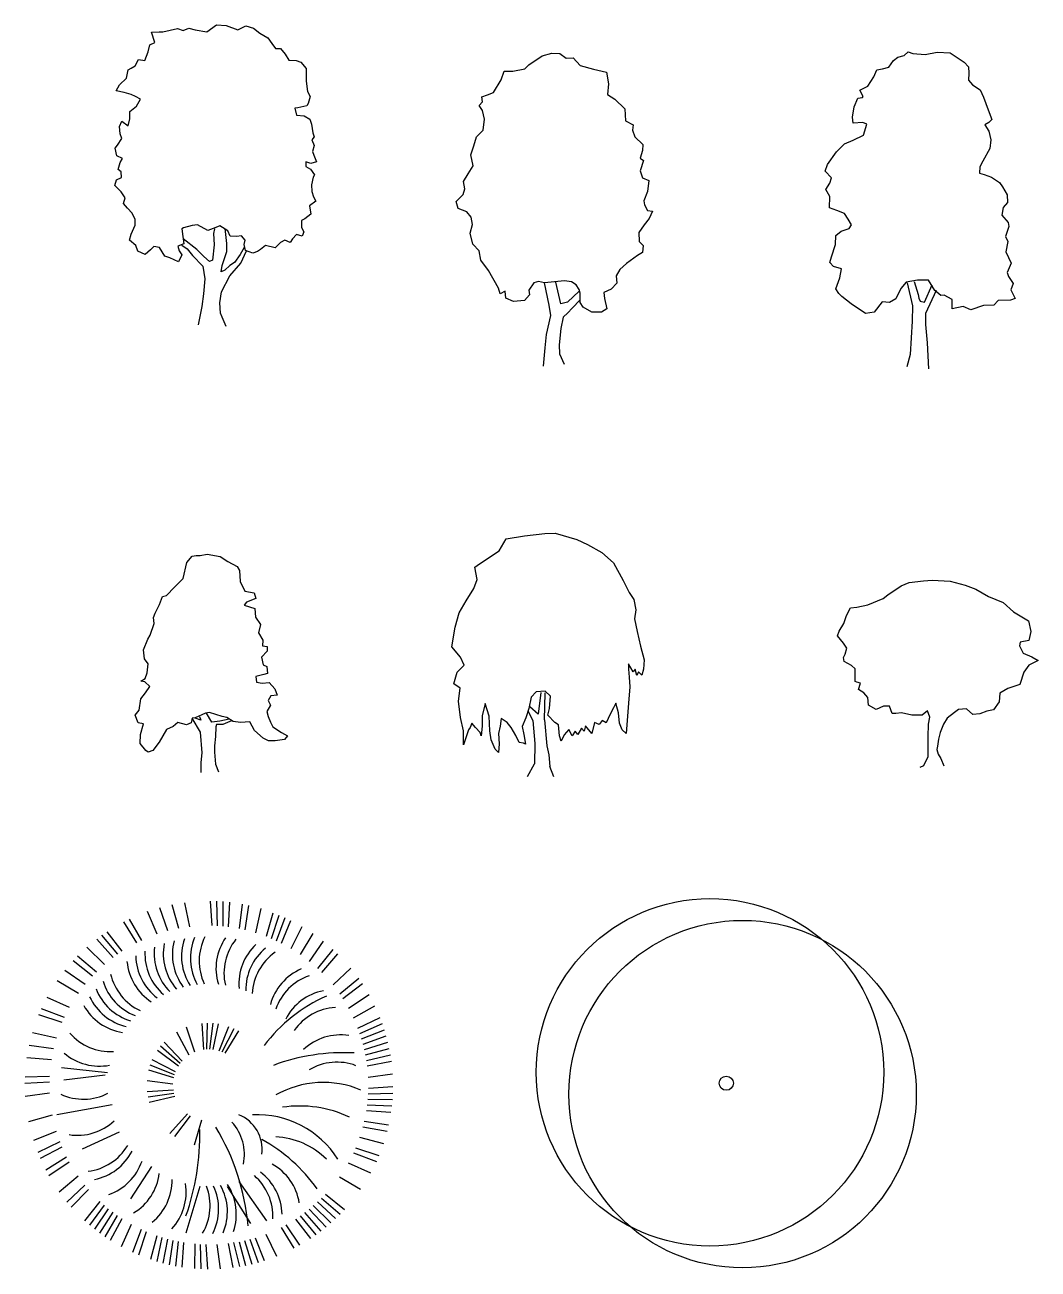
# Model space of a CAD drawing. Header units: metres. Extents: x -282 to 3977, y 160 to 949.
# Drawn here: x 1495.9 to 1529.97, y 249.72 to 291.56 of the extents above; entities that cross this region are included whole.
import ezdxf

# ---------------------------------------------------------------- set-up
doc = ezdxf.new("R2010")
doc.units = ezdxf.units.M
doc.layers.get('0').update_dxf_attribs({"color": 6})
doc.layers.add('Cadastre Land Parcels_SP_EXT', color=7, linetype='Continuous')
doc.styles.get("Standard").update_dxf_attribs({"font": 'ARIAL.TTF'})

# ---------------------------------------------------------------- blocks, each defined once
blk = doc.blocks.new('TREE12E')
for p, q in [((-0.161, 9.808), (0.169, 10.043)), ((0.169, 10.043), (0.495, 10.023)), ((-2.018, 9.793), (-1.764, 9.812)), ((-1.899, 9.446), (-2.018, 9.793)), ((-1.764, 9.812), (-1.631, 9.813)), ((-1.631, 9.813), (-1.145, 9.916)), ((-1.145, 9.916), (-0.951, 9.857)), ((-0.951, 9.857), (-0.759, 9.936)), ((-0.759, 9.936), (-0.548, 9.882)), ((-0.548, 9.882), (-0.161, 9.808)), ((0.495, 10.023), (0.884, 9.871)), ((0.884, 9.871), (1.159, 10.012)), ((1.159, 10.012), (1.408, 9.936)), ((1.408, 9.936), (1.625, 9.761)), ((1.625, 9.761), (1.897, 9.608)), ((-2.129, 9.135), (-2.07, 9.367)), ((-2.07, 9.367), (-1.899, 9.446)), ((1.897, 9.608), (2.031, 9.416)), ((2.031, 9.416), (2.149, 9.246)), ((2.149, 9.246), (2.326, 9.247)), ((2.326, 9.247), (2.482, 9.055)), ((-2.567, 8.667), (-2.453, 8.878)), ((-2.453, 8.878), (-2.242, 8.841)), ((-2.242, 8.841), (-2.129, 9.135)), ((2.482, 9.055), (2.599, 8.862)), ((2.599, 8.862), (2.848, 8.842)), ((2.848, 8.842), (3.004, 8.788)), ((3.004, 8.788), (3.182, 8.574)), ((-2.857, 8.256), (-2.798, 8.527)), ((-2.798, 8.527), (-2.705, 8.589)), ((-2.705, 8.589), (-2.567, 8.667)), ((3.182, 8.574), (3.183, 8.496)), ((3.183, 8.496), (3.185, 8.148)), ((-3.202, 7.827), (-3.087, 8.022)), ((-3.087, 8.022), (-2.857, 8.256)), ((3.185, 8.148), (3.227, 7.8)), ((-2.93, 7.774), (-3.202, 7.827)), ((-2.698, 7.699), (-2.93, 7.774)), ((-2.559, 7.639), (-2.698, 7.699)), ((-2.387, 7.546), (-2.559, 7.639)), ((-2.518, 7.313), (-2.387, 7.546)), ((3.227, 7.8), (3.322, 7.63)), ((3.322, 7.63), (3.247, 7.397)), ((-2.749, 7.134), (-2.518, 7.313)), ((-2.747, 6.886), (-2.749, 7.134)), ((2.899, 7.256), (2.806, 7.239)), ((2.806, 7.239), (2.863, 7.007)), ((3.208, 7.319), (2.899, 7.256)), ((3.247, 7.397), (3.208, 7.319)), ((-3.093, 6.629), (-3.017, 6.806)), ((-3.017, 6.806), (-2.806, 6.653)), ((-2.806, 6.653), (-2.747, 6.886)), ((2.863, 7.007), (3.117, 6.987)), ((3.117, 6.987), (3.311, 6.872)), ((3.311, 6.872), (3.368, 6.701)), ((3.368, 6.701), (3.409, 6.409)), ((-3.074, 6.38), (-3.093, 6.629)), ((-3.012, 6.226), (-3.074, 6.38)), ((3.449, 6.277), (3.372, 6.176)), ((3.409, 6.409), (3.449, 6.277)), ((-3.242, 5.892), (-3.165, 5.993)), ((-3.185, 5.644), (-3.242, 5.892)), ((-3.165, 5.993), (-3.012, 6.226)), ((3.372, 6.176), (3.451, 5.984)), ((3.451, 5.984), (3.397, 5.79)), ((-2.99, 5.546), (-3.185, 5.644)), ((-3.067, 5.413), (-2.99, 5.546)), ((3.168, 5.44), (3.169, 5.285)), ((3.34, 5.386), (3.168, 5.44)), ((3.533, 5.443), (3.34, 5.386)), ((3.397, 5.79), (3.437, 5.657)), ((3.437, 5.657), (3.533, 5.443)), ((-3.142, 5.18), (-3.067, 5.413)), ((-3.042, 5.104), (-3.142, 5.18)), ((-3.024, 4.91), (-3.042, 5.104)), ((3.169, 5.285), (3.325, 5.192)), ((3.325, 5.192), (3.459, 5)), ((-3.254, 4.638), (-3.195, 4.832)), ((-3.037, 4.424), (-3.254, 4.638)), ((-3.195, 4.832), (-3.024, 4.91)), ((3.421, 4.922), (3.367, 4.667)), ((3.367, 4.667), (3.369, 4.435)), ((3.459, 5), (3.421, 4.922)), ((-2.903, 4.231), (-3.037, 4.424)), ((-2.957, 4.038), (-2.903, 4.231)), ((3.369, 4.435), (3.426, 4.264)), ((3.426, 4.264), (3.504, 4.11)), ((-2.823, 3.884), (-2.957, 4.038)), ((-2.667, 3.714), (-2.823, 3.884)), ((3.504, 4.11), (3.296, 3.954)), ((3.296, 3.954), (3.336, 3.683)), ((-2.565, 3.499), (-2.667, 3.714)), ((-2.564, 3.305), (-2.565, 3.499)), ((3.144, 3.521), (3.029, 3.465)), ((3.029, 3.465), (3.03, 3.233)), ((3.336, 3.683), (3.144, 3.521)), ((-2.753, 2.801), (-2.7, 3.011)), ((-2.7, 3.011), (-2.564, 3.305)), ((-0.938, 3.219), (-0.999, 3.18)), ((-0.999, 3.18), (-0.958, 2.931)), ((-0.958, 2.931), (-0.934, 2.677)), ((-0.651, 3.298), (-0.938, 3.219)), ((-0.475, 3.322), (-0.651, 3.298)), ((-0.125, 3.131), (-0.475, 3.322)), ((0.145, 3.227), (-0.125, 3.131)), ((0.107, 3.188), (0.069, 3.033)), ((0.069, 3.033), (0.089, 2.646)), ((0.277, 3.289), (0.145, 3.227)), ((0.55, 3.114), (0.277, 3.289)), ((0.514, 2.688), (0.455, 3.191)), ((0.628, 2.944), (0.55, 3.114)), ((0.844, 2.923), (0.628, 2.944)), ((1.015, 2.947), (0.844, 2.923)), ((1.138, 2.809), (1.015, 2.947)), ((2.855, 3), (2.724, 2.844)), ((3.049, 2.94), (2.855, 3)), ((3.03, 3.233), (3.109, 3.079)), ((3.109, 3.079), (3.049, 2.94)), ((-2.542, 2.626), (-2.753, 2.801)), ((-2.48, 2.433), (-2.542, 2.626)), ((-1.939, 2.592), (-2.054, 2.475)), ((-1.745, 2.555), (-1.939, 2.592)), ((-1.572, 2.269), (-1.745, 2.555)), ((-0.934, 2.677), (-1.127, 2.598)), ((-1.127, 2.598), (-1.087, 2.444)), ((-0.994, 2.638), (-0.816, 2.507)), ((-0.49, 2.487), (-0.957, 2.854)), ((0.089, 2.646), (0.038, 2.126)), ((0.516, 2.418), (0.514, 2.688)), ((1.096, 2.56), (0.965, 2.327)), ((1.095, 2.654), (1.138, 2.809)), ((1.141, 2.461), (1.095, 2.654)), ((1.814, 2.621), (1.643, 2.487)), ((2.146, 2.546), (1.814, 2.621)), ((2.316, 2.725), (2.146, 2.546)), ((2.47, 2.803), (2.316, 2.725)), ((2.647, 2.727), (2.47, 2.803)), ((2.724, 2.844), (2.647, 2.727)), ((-2.23, 2.319), (-2.48, 2.433)), ((-2.054, 2.475), (-2.23, 2.319)), ((-1.395, 2.209), (-1.572, 2.269)), ((-1.106, 2.079), (-1.395, 2.209)), ((-0.992, 2.312), (-1.106, 2.079)), ((-1.087, 2.444), (-0.992, 2.312)), ((-0.816, 2.507), (-0.643, 2.292)), ((-0.643, 2.292), (-0.292, 1.93)), ((-0.256, 2.257), (-0.49, 2.487)), ((-0.061, 2.087), (-0.256, 2.257)), ((0.038, 2.126), (-0.061, 2.087)), ((0.365, 1.952), (0.516, 2.418)), ((0.965, 2.327), (0.773, 2.055)), ((0.984, 2.034), (1.179, 2.445)), ((1.39, 2.369), (1.141, 2.461)), ((1.544, 2.426), (1.39, 2.369)), ((1.643, 2.487), (1.544, 2.426)), ((-0.292, 1.93), (-0.228, 1.505)), ((0.328, 1.742), (0.365, 1.952)), ((0.444, 1.798), (0.328, 1.742)), ((0.619, 1.954), (0.444, 1.798)), ((0.773, 2.055), (0.619, 1.954)), ((0.622, 1.606), (0.984, 2.034)), ((-0.228, 1.505), (-0.263, 1.002)), ((0.333, 1.062), (0.622, 1.606)), ((-0.263, 1.002), (-0.32, 0.576)), ((0.281, 0.697), (0.333, 1.062)), ((-0.32, 0.576), (-0.448, -0.044)), ((0.3, 0.349), (0.281, 0.697)), ((0.362, 0.211), (0.3, 0.349)), ((0.497, -0.098), (0.362, 0.211))]:
    blk.add_line(p, q)
at = {"flags": 1}
blk.add_attdef('Z', (0, 0), '', height=0.2, dxfattribs=at)
blk = doc.blocks.new('TREE13E')
for p, q in [((-0.87, 9.939), (-0.424, 10.235)), ((-0.424, 10.235), (-0.093, 10.332)), ((-0.093, 10.332), (0.178, 10.317)), ((0.178, 10.317), (0.389, 10.164)), ((0.389, 10.164), (0.621, 10.166)), ((0.621, 10.166), (0.855, 9.914)), ((-1.794, 9.429), (-1.697, 9.722)), ((-1.697, 9.722), (-1.41, 9.725)), ((-1.41, 9.725), (-1.001, 9.805)), ((-1.001, 9.805), (-0.87, 9.939)), ((0.855, 9.914), (1.304, 9.785)), ((1.304, 9.785), (1.747, 9.689)), ((1.747, 9.689), (1.811, 9.302)), ((-2.062, 9.001), (-1.794, 9.429)), ((1.811, 9.302), (1.775, 8.937)), ((-2.448, 8.865), (-2.255, 8.922)), ((-2.424, 8.689), (-2.448, 8.865)), ((-2.255, 8.922), (-2.062, 9.001)), ((1.775, 8.937), (2.025, 8.784)), ((-2.539, 8.572), (-2.424, 8.689)), ((-2.422, 8.401), (-2.539, 8.572)), ((-2.364, 8.109), (-2.422, 8.401)), ((2.025, 8.784), (2.359, 8.455)), ((2.359, 8.455), (2.379, 8.052)), ((-2.4, 7.744), (-2.364, 8.109)), ((2.379, 8.052), (2.634, 7.916)), ((-2.631, 7.51), (-2.4, 7.744)), ((2.634, 7.916), (2.613, 7.744)), ((2.613, 7.744), (2.692, 7.513)), ((-2.819, 6.906), (-2.722, 7.216)), ((-2.722, 7.216), (-2.631, 7.51)), ((2.692, 7.513), (2.965, 7.26)), ((2.965, 7.26), (2.95, 7.05)), ((-2.739, 6.541), (-2.819, 6.906)), ((2.95, 7.05), (2.875, 6.795)), ((2.875, 6.795), (2.991, 6.719)), ((2.991, 6.719), (2.878, 6.37)), ((-2.908, 6.269), (-2.739, 6.541)), ((2.878, 6.37), (2.957, 6.138)), ((-3.061, 6.014), (-2.908, 6.269)), ((-3.02, 5.765), (-3.061, 6.014)), ((2.957, 6.138), (3.168, 6.046)), ((3.168, 6.046), (3.116, 5.675)), ((-3.31, 5.338), (-3.08, 5.571)), ((-3.08, 5.571), (-3.02, 5.765)), ((3.116, 5.675), (3.002, 5.365)), ((-3.247, 5.106), (-3.31, 5.338)), ((-2.959, 4.992), (-3.247, 5.106)), ((3.002, 5.365), (3.02, 5.232)), ((3.02, 5.232), (3.121, 5.04)), ((3.121, 5.04), (3.292, 5.019)), ((-2.803, 4.816), (-2.959, 4.992)), ((-2.762, 4.568), (-2.803, 4.816)), ((3.178, 4.769), (3.008, 4.552)), ((3.292, 5.019), (3.178, 4.769)), ((-2.837, 4.274), (-2.762, 4.568)), ((-2.757, 3.91), (-2.837, 4.274)), ((3.008, 4.552), (2.834, 4.302)), ((2.834, 4.302), (2.836, 3.993)), ((-2.54, 3.68), (-2.757, 3.91)), ((2.836, 3.993), (2.975, 3.856)), ((2.975, 3.856), (2.955, 3.623)), ((-2.482, 3.371), (-2.54, 3.68)), ((-2.225, 3.025), (-2.482, 3.371)), ((2.784, 3.528), (2.416, 3.254)), ((2.955, 3.623), (2.784, 3.528)), ((-1.894, 2.425), (-2.225, 3.025)), ((2.186, 3.059), (2.071, 2.843)), ((2.416, 3.254), (2.186, 3.059)), ((-0.696, 2.605), (-0.866, 2.355)), ((-0.542, 2.651), (-0.696, 2.605)), ((-0.343, 2.608), (-0.542, 2.651)), ((0.331, 2.674), (-0.343, 2.608)), ((-0.182, 1.858), (-0.343, 2.608)), ((0.205, 1.899), (0.044, 2.633)), ((0.564, 2.637), (0.331, 2.674)), ((0.719, 2.539), (0.564, 2.637)), ((0.82, 2.385), (0.719, 2.539)), ((2.095, 2.589), (1.903, 2.394)), ((2.071, 2.843), (2.095, 2.589)), ((-1.832, 2.232), (-1.894, 2.425)), ((-1.661, 2.327), (-1.832, 2.232)), ((-1.637, 2.095), (-1.661, 2.327)), ((-1.388, 1.981), (-1.637, 2.095)), ((-0.848, 2.201), (-1.018, 2.006)), ((-0.866, 2.355), (-0.848, 2.201)), ((0.82, 2.33), (0.436, 1.956)), ((0.86, 2.253), (0.82, 2.385)), ((0.862, 1.943), (0.86, 2.253)), ((1.903, 2.394), (1.65, 2.276)), ((1.65, 2.276), (1.674, 2.082)), ((-1.018, 2.006), (-1.388, 1.981)), ((-0.124, 1.51), (-0.182, 1.858)), ((0.436, 1.956), (0.205, 1.899)), ((0.593, 1.748), (0.439, 1.592)), ((0.861, 2.037), (0.593, 1.748)), ((0.957, 1.789), (0.862, 1.943)), ((1.252, 1.615), (0.957, 1.789)), ((1.754, 1.735), (1.578, 1.617)), ((1.674, 2.082), (1.754, 1.735)), ((-0.274, 0.868), (-0.124, 1.51)), ((0.286, 1.452), (0.211, 1.065)), ((0.439, 1.592), (0.286, 1.452)), ((1.578, 1.617), (1.252, 1.615)), ((-0.325, 0.425), (-0.274, 0.868)), ((0.211, 1.065), (0.155, 0.523)), ((-0.381, -0.195), (-0.325, 0.425)), ((0.155, 0.523), (0.157, 0.213)), ((0.157, 0.213), (0.315, -0.134))]:
    blk.add_line(p, q)
at = {"flags": 1}
blk.add_attdef('Z', (0, 0), '', height=0.2, dxfattribs=at)
blk = doc.blocks.new('TREE14E')
for p, q in [((-1.132, 10.274), (-0.978, 10.491)), ((-0.978, 10.491), (-0.825, 10.609)), ((-0.825, 10.609), (-0.609, 10.665)), ((-0.609, 10.665), (-0.478, 10.783)), ((-0.478, 10.783), (-0.323, 10.729)), ((-0.323, 10.729), (0.087, 10.693)), ((0.087, 10.693), (0.495, 10.774)), ((0.495, 10.774), (0.938, 10.755)), ((0.938, 10.755), (1.404, 10.432)), ((-1.632, 9.944), (-1.534, 10.177)), ((-1.534, 10.177), (-1.341, 10.218)), ((-1.341, 10.218), (-1.132, 10.274)), ((1.404, 10.432), (1.544, 10.279)), ((1.544, 10.279), (1.562, 10.063)), ((1.562, 10.063), (1.547, 9.831)), ((-2.109, 9.493), (-1.84, 9.633)), ((-1.84, 9.633), (-1.632, 9.944)), ((1.547, 9.831), (1.681, 9.677)), ((1.681, 9.677), (1.937, 9.508)), ((-2.298, 8.933), (-2.168, 9.222)), ((-2.168, 9.222), (-2.013, 9.245)), ((-1.992, 9.284), (-2.109, 9.493)), ((-2.013, 9.245), (-1.992, 9.284)), ((1.937, 9.508), (2.055, 9.255)), ((2.055, 9.255), (2.213, 8.83)), ((-2.356, 8.585), (-2.298, 8.933)), ((2.213, 8.83), (2.331, 8.505)), ((-2.333, 8.391), (-2.356, 8.585)), ((-2.007, 8.41), (-2.333, 8.391)), ((-1.868, 8.356), (-2.007, 8.41)), ((2.233, 8.405), (2.101, 8.326)), ((2.331, 8.505), (2.233, 8.405)), ((-2.328, 7.811), (-1.981, 7.985)), ((-1.981, 7.985), (-1.868, 8.356)), ((2.101, 8.326), (2.235, 8.117)), ((2.235, 8.117), (2.298, 7.825)), ((-2.889, 7.42), (-2.62, 7.693)), ((-2.62, 7.693), (-2.328, 7.811)), ((2.262, 7.537), (2.033, 7.11)), ((2.298, 7.825), (2.262, 7.537)), ((-3.195, 6.992), (-2.889, 7.42)), ((-3.271, 6.775), (-3.195, 6.992)), ((-3.053, 6.545), (-3.271, 6.775)), ((1.935, 6.916), (1.92, 6.7)), ((1.92, 6.7), (2.075, 6.663)), ((2.033, 7.11), (1.935, 6.916)), ((-3.244, 6.157), (-3.113, 6.373)), ((-3.113, 6.373), (-3.053, 6.545)), ((2.075, 6.663), (2.324, 6.571)), ((2.324, 6.571), (2.597, 6.396)), ((2.597, 6.396), (2.697, 6.242)), ((-3.109, 5.925), (-3.244, 6.157)), ((-3.123, 5.538), (-3.109, 5.925)), ((2.697, 6.242), (2.854, 5.972)), ((2.854, 5.972), (2.856, 5.723)), ((-2.874, 5.446), (-3.123, 5.538)), ((-2.619, 5.349), (-2.874, 5.446)), ((2.719, 5.546), (2.666, 5.296)), ((2.856, 5.723), (2.719, 5.546)), ((-2.501, 5.156), (-2.619, 5.349)), ((-2.383, 4.964), (-2.501, 5.156)), ((2.666, 5.296), (2.878, 5.044)), ((2.878, 5.044), (2.901, 4.911)), ((-2.92, 4.302), (-2.906, 4.612)), ((-2.906, 4.612), (-2.73, 4.751)), ((-2.73, 4.751), (-2.46, 4.847)), ((-2.46, 4.847), (-2.383, 4.964)), ((2.901, 4.911), (2.788, 4.579)), ((-3.055, 3.897), (-2.92, 4.302)), ((2.788, 4.579), (2.867, 4.408)), ((2.867, 4.408), (2.808, 4.059)), ((-3.109, 3.703), (-3.055, 3.897)), ((2.808, 4.059), (2.988, 3.674)), ((-2.991, 3.566), (-3.109, 3.703)), ((-2.72, 3.491), (-2.991, 3.566)), ((-2.778, 3.181), (-2.72, 3.491)), ((2.988, 3.674), (2.853, 3.363)), ((2.853, 3.363), (2.892, 3.225)), ((-2.908, 2.81), (-2.778, 3.181)), ((-0.55, 3.044), (-0.725, 2.827)), ((-0.163, 3.102), (-0.55, 3.044)), ((-0.511, 3.022), (-0.334, 2.249)), ((-0.279, 3.062), (-0.143, 2.621)), ((0.207, 3.105), (-0.163, 3.102)), ((0.075, 2.369), (0.324, 2.951)), ((0.42, 2.758), (0.207, 3.105)), ((2.892, 3.225), (3.049, 2.994)), ((3.049, 2.994), (2.973, 2.778)), ((-2.813, 2.656), (-2.908, 2.81)), ((-2.713, 2.562), (-2.813, 2.656)), ((-2.401, 2.311), (-2.713, 2.562)), ((-0.725, 2.827), (-0.894, 2.477)), ((-0.143, 2.621), (-0.12, 2.505)), ((0.458, 2.759), (0.1, 1.982)), ((0.615, 2.588), (0.42, 2.758)), ((0.73, 2.606), (0.615, 2.588)), ((1.003, 2.453), (0.73, 2.606)), ((2.973, 2.778), (3.114, 2.492)), ((-1.918, 1.988), (-2.401, 2.311)), ((-1.357, 2.38), (-1.625, 2.029)), ((-1.108, 2.359), (-1.357, 2.38)), ((-0.894, 2.477), (-1.108, 2.359)), ((-0.334, 2.249), (-0.346, 1.73)), ((-0.12, 2.505), (-0.08, 2.406)), ((-0.08, 2.406), (0.075, 2.369)), ((1.005, 2.144), (1.003, 2.453)), ((1.375, 2.224), (1.005, 2.144)), ((1.624, 2.11), (1.375, 2.224)), ((2.049, 2.251), (1.624, 2.11)), ((2.397, 2.271), (2.049, 2.251)), ((2.55, 2.427), (2.397, 2.271)), ((2.959, 2.43), (2.55, 2.427)), ((3.114, 2.492), (2.959, 2.43)), ((-1.625, 2.029), (-1.918, 1.988)), ((-0.346, 1.73), (-0.415, 0.607)), ((0.1, 1.982), (0.103, 1.617)), ((0.103, 1.617), (0.163, 0.999)), ((0.163, 0.999), (0.208, 0.126)), ((-0.415, 0.607), (-0.527, 0.197))]:
    blk.add_line(p, q)
at = {"flags": 1}
blk.add_attdef('Z', (0, 0), '', height=0.2, dxfattribs=at)
blk = doc.blocks.new('TREE17E')
for p, q in [((-0.953, 6.671), (-0.825, 7.214)), ((-0.825, 7.214), (-0.65, 7.425)), ((-0.65, 7.425), (-0.517, 7.448)), ((-0.517, 7.448), (-0.379, 7.449)), ((-0.379, 7.449), (-0.147, 7.49)), ((-0.147, 7.49), (0.295, 7.416)), ((0.295, 7.416), (0.551, 7.241)), ((0.551, 7.241), (0.862, 7.072)), ((0.862, 7.072), (0.94, 6.935)), ((0.94, 6.935), (0.965, 6.57)), ((-1.513, 6.103), (-1.244, 6.376)), ((-1.244, 6.376), (-0.953, 6.671)), ((0.965, 6.57), (1.123, 6.24)), ((-1.743, 5.792), (-1.645, 6.063)), ((-1.645, 6.063), (-1.513, 6.103)), ((1.181, 5.875), (1.104, 5.775)), ((1.123, 6.24), (1.433, 6.187)), ((1.489, 5.994), (1.181, 5.875)), ((1.433, 6.187), (1.489, 5.994)), ((-1.949, 5.364), (-1.895, 5.503)), ((-1.895, 5.503), (-1.743, 5.792)), ((1.104, 5.775), (1.453, 5.662)), ((1.453, 5.662), (1.478, 5.375)), ((-2.061, 4.766), (-1.931, 5.154)), ((-1.931, 5.154), (-1.949, 5.364)), ((1.478, 5.375), (1.651, 5.122)), ((1.651, 5.122), (1.576, 4.85)), ((-2.289, 4.278), (-2.137, 4.628)), ((-2.137, 4.628), (-2.061, 4.766)), ((1.576, 4.85), (1.732, 4.603)), ((1.732, 4.603), (1.717, 4.409)), ((-2.248, 3.969), (-2.289, 4.278)), ((1.874, 4.233), (1.682, 4.022)), ((1.717, 4.409), (1.872, 4.388)), ((1.872, 4.388), (1.874, 4.233)), ((-2.13, 3.799), (-2.248, 3.969)), ((-2.167, 3.505), (-2.13, 3.799)), ((1.682, 4.022), (1.739, 3.768)), ((1.739, 3.768), (1.856, 3.714)), ((-2.226, 3.311), (-2.167, 3.505)), ((1.764, 3.442), (1.493, 3.379)), ((1.493, 3.379), (1.511, 3.186)), ((1.879, 3.482), (1.764, 3.442)), ((1.856, 3.714), (1.879, 3.482)), ((-2.38, 3.216), (-2.226, 3.311)), ((-2.242, 3.195), (-2.38, 3.216)), ((-2.069, 3.042), (-2.242, 3.195)), ((-2.222, 2.825), (-2.069, 3.042)), ((1.511, 3.186), (1.705, 3.149)), ((1.705, 3.149), (1.937, 3.173)), ((1.937, 3.173), (2.132, 2.959)), ((2.132, 2.959), (2.211, 2.744)), ((-2.428, 2.243), (-2.376, 2.63)), ((-2.376, 2.63), (-2.222, 2.825)), ((2.001, 2.725), (1.903, 2.57)), ((1.903, 2.57), (1.982, 2.416)), ((2.211, 2.744), (2.001, 2.725)), ((-2.565, 2.071), (-2.428, 2.243)), ((-0.205, 2.144), (-0.552, 1.987)), ((-0.067, 2.168), (-0.205, 2.144)), ((0.013, 1.837), (-0.166, 2.145)), ((0.36, 2.033), (-0.067, 2.168)), ((1.982, 2.416), (1.867, 2.199)), ((1.867, 2.199), (1.907, 2.028)), ((-2.463, 1.817), (-2.565, 2.071)), ((-2.291, 1.78), (-2.463, 1.817)), ((-2.383, 1.431), (-2.291, 1.78)), ((-1.285, 1.694), (-1.516, 1.592)), ((-1.131, 1.828), (-1.285, 1.694)), ((-0.838, 1.753), (-1.131, 1.828)), ((-0.683, 1.815), (-0.838, 1.753)), ((-0.646, 1.97), (-0.683, 1.815)), ((-0.552, 1.987), (-0.646, 1.97)), ((-0.371, 1.507), (-0.646, 1.97)), ((-0.358, 1.911), (-0.552, 1.97)), ((-0.398, 2.027), (-0.358, 1.911)), ((0.284, 1.877), (0.013, 1.837)), ((0.147, 1.683), (0.133, 1.357)), ((0.168, 1.76), (0.147, 1.683)), ((0.378, 1.762), (0.168, 1.76)), ((0.593, 1.941), (0.284, 1.877)), ((0.515, 1.995), (0.36, 2.033)), ((0.615, 1.863), (0.378, 1.762)), ((0.731, 1.864), (0.515, 1.995)), ((0.693, 1.881), (0.615, 1.863)), ((0.98, 1.828), (0.731, 1.864)), ((1.29, 1.847), (0.98, 1.828)), ((1.447, 1.56), (1.29, 1.847)), ((1.907, 2.028), (1.986, 1.835)), ((1.986, 1.835), (2.065, 1.681)), ((2.065, 1.681), (2.359, 1.49)), ((-2.402, 1.121), (-2.383, 1.431)), ((-1.516, 1.592), (-1.762, 1.165)), ((-0.311, 0.811), (-0.371, 1.507)), ((0.133, 1.357), (0.097, 1.047)), ((1.742, 1.308), (1.447, 1.56)), ((1.914, 1.216), (1.742, 1.308)), ((2.455, 1.259), (2.146, 1.218)), ((2.359, 1.49), (2.554, 1.376)), ((2.554, 1.376), (2.455, 1.259)), ((-2.207, 0.891), (-2.402, 1.121)), ((-2.129, 0.836), (-2.207, 0.891)), ((-1.975, 0.892), (-2.129, 0.836)), ((-1.762, 1.165), (-1.975, 0.892)), ((0.097, 1.047), (0.098, 0.831)), ((2.146, 1.218), (1.914, 1.216)), ((-0.347, 0.48), (-0.311, 0.811)), ((-0.344, 0.153), (-0.347, 0.48)), ((0.098, 0.831), (0.14, 0.428)), ((0.14, 0.428), (0.236, 0.175))]:
    blk.add_line(p, q)
at = {"flags": 1}
blk.add_attdef('Z', (0, 0), '', height=0.2, dxfattribs=at)
blk = doc.blocks.new('TREE18E')
for p, q in [((-1.297, 7.869), (-1.221, 8.002)), ((-1.221, 8.002), (-0.603, 8.106)), ((-0.603, 8.106), (0.077, 8.189)), ((0.077, 8.189), (0.425, 8.192)), ((0.425, 8.192), (1.162, 7.982)), ((1.162, 7.982), (1.511, 7.813)), ((-2.121, 7.166), (-1.45, 7.597)), ((-1.45, 7.597), (-1.297, 7.869)), ((1.511, 7.813), (2, 7.546)), ((2, 7.546), (2.389, 7.201)), ((-2.275, 7.048), (-2.121, 7.166)), ((2.389, 7.201), (2.72, 6.601)), ((-2.194, 6.64), (-2.275, 7.048)), ((-2.559, 5.924), (-2.308, 6.33)), ((-2.308, 6.33), (-2.194, 6.64)), ((2.72, 6.601), (2.917, 6.199)), ((-2.804, 5.513), (-2.559, 5.924)), ((2.917, 6.199), (3.073, 5.968)), ((3.073, 5.968), (3.137, 5.621)), ((-2.939, 5.031), (-2.804, 5.513)), ((3.137, 5.621), (3.101, 5.311)), ((-3.05, 4.373), (-2.939, 5.031)), ((3.101, 5.311), (3.181, 4.886)), ((3.181, 4.886), (3.301, 4.4)), ((-2.754, 4.027), (-3.05, 4.373)), ((3.301, 4.4), (3.421, 3.937)), ((-2.636, 3.757), (-2.754, 4.027)), ((2.897, 3.8), (2.898, 3.623)), ((3.054, 3.531), (2.897, 3.8)), ((3.421, 3.937), (3.401, 3.627)), ((-2.979, 3.135), (-2.866, 3.523)), ((-2.866, 3.523), (-2.636, 3.757)), ((2.898, 3.623), (2.922, 3.353)), ((2.922, 3.353), (2.942, 3.027)), ((3.114, 3.625), (3.054, 3.531)), ((3.171, 3.415), (3.114, 3.625)), ((3.231, 3.532), (3.171, 3.415)), ((3.348, 3.417), (3.231, 3.532)), ((3.401, 3.627), (3.348, 3.417)), ((-2.768, 2.982), (-2.979, 3.135)), ((-2.82, 2.55), (-2.768, 2.982)), ((2.942, 3.027), (2.891, 2.479)), ((-2.76, 1.993), (-2.82, 2.55)), ((-0.383, 2.686), (-0.458, 2.298)), ((-0.213, 2.864), (-0.383, 2.686)), ((0.096, 2.888), (-0.213, 2.864)), ((-0.058, 2.843), (-0.147, 2.107)), ((0.065, 1.915), (0.097, 2.827)), ((0.274, 2.713), (0.096, 2.888)), ((0.239, 2.303), (0.274, 2.713)), ((-1.929, 2.463), (-2.025, 2.054)), ((-1.793, 2.039), (-1.929, 2.463)), ((-0.458, 2.298), (-0.555, 1.988)), ((-0.322, 1.896), (-0.479, 2.22)), ((-0.147, 2.107), (-0.419, 2.359)), ((0.18, 2.071), (0.239, 2.303)), ((2.274, 2.109), (2.139, 1.815)), ((2.389, 2.32), (2.274, 2.109)), ((2.465, 2.476), (2.389, 2.32)), ((2.562, 2.15), (2.465, 2.476)), ((2.586, 1.802), (2.562, 2.15)), ((2.891, 2.479), (2.821, 1.456)), ((-2.657, 1.546), (-2.76, 1.993)), ((-2.372, 1.802), (-2.426, 1.664)), ((-2.255, 1.665), (-2.372, 1.802)), ((-2.023, 1.705), (-2.059, 1.379)), ((-2.025, 2.054), (-2.023, 1.705)), ((-1.767, 1.553), (-1.793, 2.039)), ((-1.42, 1.71), (-1.479, 1.461)), ((-1.384, 1.965), (-1.42, 1.71)), ((-1.189, 1.828), (-1.384, 1.965)), ((-1.055, 1.658), (-1.189, 1.828)), ((-0.555, 1.988), (-0.685, 1.699)), ((-0.685, 1.699), (-0.628, 1.429)), ((-0.322, 1.896), (-0.255, 1.122)), ((0.065, 1.915), (0.149, 1.048)), ((0.414, 1.824), (0.18, 2.071)), ((0.536, 1.748), (0.414, 1.824)), ((0.578, 1.378), (0.536, 1.748)), ((1.443, 1.716), (1.406, 1.539)), ((1.66, 1.463), (1.443, 1.716)), ((1.751, 1.834), (1.66, 1.463)), ((1.907, 1.758), (1.751, 1.834)), ((2.005, 1.892), (1.907, 1.758)), ((2.139, 1.815), (2.005, 1.892)), ((2.682, 1.587), (2.586, 1.802)), ((-2.654, 1.081), (-2.657, 1.546)), ((-2.486, 1.586), (-2.654, 1.081)), ((-2.426, 1.664), (-2.486, 1.586)), ((-2.098, 1.495), (-2.255, 1.665)), ((-2.059, 1.379), (-2.098, 1.495)), ((-1.726, 1.243), (-1.767, 1.553)), ((-1.479, 1.461), (-1.454, 1.113)), ((-0.898, 1.388), (-1.055, 1.658)), ((-0.78, 1.157), (-0.898, 1.388)), ((-0.628, 1.429), (-0.564, 1.098)), ((0.634, 1.207), (0.578, 1.378)), ((0.732, 1.417), (0.634, 1.207)), ((0.886, 1.596), (0.732, 1.417)), ((1.003, 1.381), (0.886, 1.596)), ((1.096, 1.536), (1.003, 1.381)), ((1.196, 1.421), (1.096, 1.536)), ((1.311, 1.638), (1.196, 1.421)), ((1.406, 1.539), (1.311, 1.638)), ((2.821, 1.456), (2.682, 1.587)), ((-1.591, 0.935), (-1.726, 1.243)), ((-1.474, 0.82), (-1.591, 0.935)), ((-1.454, 1.113), (-1.474, 0.82)), ((-0.642, 1.136), (-0.78, 1.157)), ((-0.564, 1.098), (-0.642, 1.136)), ((-0.255, 1.122), (-0.272, 0.442)), ((0.149, 1.048), (0.212, 0.739)), ((-0.501, 0.015), (-0.272, 0.442)), ((0.212, 0.739), (0.254, 0.352)), ((0.389, 0.005), (0.254, 0.352))]:
    blk.add_line(p, q)
at = {"flags": 1}
blk.add_attdef('Z', (0, 0), '', height=0.2, dxfattribs=at)
blk = doc.blocks.new('TREE19E')
for p, q in [((-1.575, 5.705), (-1.129, 6.018)), ((-1.129, 6.018), (-0.859, 6.12)), ((-0.859, 6.12), (-0.379, 6.179)), ((-0.379, 6.179), (-0.086, 6.203)), ((-0.086, 6.203), (0.517, 6.169)), ((0.517, 6.169), (1.021, 6.035)), ((1.021, 6.035), (1.387, 5.905)), ((1.387, 5.905), (1.814, 5.654)), ((-2.246, 5.374), (-1.728, 5.588)), ((-1.728, 5.588), (-1.575, 5.705)), ((1.814, 5.654), (2.302, 5.448)), ((2.302, 5.448), (2.653, 5.141)), ((-2.962, 5.02), (-2.826, 5.27)), ((-2.826, 5.27), (-2.616, 5.293)), ((-2.616, 5.293), (-2.246, 5.374)), ((2.653, 5.141), (3.158, 4.835)), ((-3.207, 4.493), (-3.054, 4.748)), ((-3.054, 4.748), (-2.962, 5.02)), ((3.158, 4.835), (3.238, 4.482)), ((-3.266, 4.337), (-3.207, 4.493)), ((-3.071, 4.085), (-3.266, 4.337)), ((3.238, 4.482), (3.163, 4.172)), ((-2.953, 3.914), (-3.071, 4.085)), ((-3.007, 3.72), (-2.953, 3.914)), ((2.871, 4.115), (2.855, 3.998)), ((2.855, 3.998), (2.973, 3.745)), ((3.163, 4.172), (2.871, 4.115)), ((-3.067, 3.604), (-3.007, 3.72)), ((-3.044, 3.466), (-3.067, 3.604)), ((-2.794, 3.335), (-3.044, 3.466)), ((2.973, 3.745), (3.262, 3.631)), ((3.478, 3.5), (3.17, 3.343)), ((3.262, 3.631), (3.478, 3.5)), ((-2.677, 3.22), (-2.794, 3.335)), ((-2.675, 2.927), (-2.677, 3.22)), ((2.995, 3.11), (2.865, 2.7)), ((3.17, 3.343), (2.995, 3.11)), ((-2.674, 2.794), (-2.675, 2.927)), ((-2.613, 2.773), (-2.674, 2.794)), ((-2.497, 2.735), (-2.613, 2.773)), ((-2.556, 2.524), (-2.497, 2.735)), ((-2.378, 2.41), (-2.556, 2.524)), ((2.457, 2.564), (2.188, 2.407)), ((2.865, 2.7), (2.457, 2.564)), ((-2.244, 2.256), (-2.378, 2.41)), ((-2.22, 2.002), (-2.244, 2.256)), ((2.173, 2.114), (1.982, 1.841)), ((2.188, 2.407), (2.173, 2.114)), ((-1.97, 1.849), (-2.22, 2.002)), ((-1.717, 1.967), (-1.97, 1.849)), ((-1.523, 1.969), (-1.717, 1.967)), ((-1.427, 1.721), (-1.523, 1.969)), ((-1.311, 1.722), (-1.427, 1.721)), ((-1.118, 1.74), (-1.311, 1.722)), ((-0.769, 1.665), (-1.118, 1.74)), ((-0.245, 1.807), (-0.421, 1.668)), ((-0.166, 1.592), (-0.245, 1.807)), ((0.667, 1.754), (0.415, 1.558)), ((0.799, 1.854), (0.667, 1.754)), ((1.07, 1.873), (0.799, 1.854)), ((1.287, 1.681), (1.07, 1.873)), ((1.519, 1.705), (1.287, 1.681)), ((1.75, 1.801), (1.519, 1.705)), ((1.982, 1.841), (1.75, 1.801)), ((-0.631, 1.666), (-0.769, 1.665)), ((-0.421, 1.668), (-0.631, 1.666)), ((-0.222, 0.934), (-0.203, 1.36)), ((-0.203, 1.36), (-0.166, 1.592)), ((0.3, 1.364), (0.186, 1.076)), ((0.415, 1.558), (0.3, 1.364)), ((-0.219, 0.57), (-0.222, 0.934)), ((0.127, 0.86), (0.09, 0.627)), ((0.186, 1.076), (0.127, 0.86)), ((-0.217, 0.277), (-0.219, 0.57)), ((0.09, 0.627), (0.075, 0.511)), ((0.075, 0.511), (0.114, 0.357)), ((-0.369, -0.034), (-0.217, 0.277)), ((0.114, 0.357), (0.21, 0.203)), ((0.21, 0.203), (0.311, -0.045)), ((-0.485, -0.09), (-0.369, -0.034))]:
    blk.add_line(p, q)
at = {"flags": 1}
blk.add_attdef('Z', (0, 0), '', height=0.2, dxfattribs=at)
blk = doc.blocks.new('TREE3')
for p, q in [((-1.464, 5.119), (-1.741, 5.899)), ((-1.099, 5.203), (-1.321, 6)), ((-0.729, 5.261), (-0.896, 6.071)), ((0.018, 5.298), (-0.034, 6.124)), ((0.205, 5.292), (0.182, 6.119)), ((0.391, 5.278), (0.398, 6.105)), ((0.578, 5.258), (0.613, 6.085)), ((0.947, 5.199), (1.04, 6.021)), ((1.13, 5.16), (1.251, 5.978)), ((1.492, 5.062), (1.669, 5.87)), ((-2.343, 4.801), (-2.752, 5.521)), ((-1.822, 5.011), (-2.153, 5.769)), ((1.845, 4.94), (2.079, 5.733)), ((2.019, 4.869), (2.28, 5.654)), ((2.189, 4.793), (2.478, 5.568)), ((2.358, 4.71), (2.673, 5.475)), ((-2.998, 4.44), (-3.503, 5.096)), ((-2.512, 4.72), (-2.945, 5.424)), ((2.685, 4.528), (3.053, 5.269)), ((2.998, 4.324), (3.417, 5.037)), ((-3.305, 4.226), (-3.854, 4.845)), ((-3.154, 4.335), (-3.681, 4.973)), ((3.297, 4.098), (3.764, 4.78)), ((-3.871, 3.736), (-4.501, 4.273)), ((-3.596, 3.991), (-4.187, 4.57)), ((3.579, 3.852), (4.093, 4.5)), ((3.713, 3.722), (4.249, 4.351)), ((-4.247, 3.32), (-4.93, 3.787)), ((-4.001, 3.602), (-4.649, 4.116)), ((4.088, 3.304), (4.687, 3.874)), ((-4.473, 3.021), (-5.186, 3.44)), ((4.312, 3.004), (4.95, 3.531)), ((4.417, 2.849), (5.073, 3.354)), ((4.609, 2.528), (5.298, 2.985)), ((-4.771, 2.546), (-5.525, 2.888)), ((4.778, 2.194), (5.498, 2.602)), ((-5.018, 2.042), (-5.803, 2.303)), ((-4.942, 2.212), (-5.717, 2.501)), ((4.924, 1.849), (5.67, 2.206)), ((-5.211, 1.515), (-6.019, 1.693)), ((-0.75, 0.946), (-1.165, 1.722)), ((-0.565, 1.046), (-0.839, 1.882)), ((-0.261, 1.132), (-0.309, 2.011)), ((-0.156, 1.143), (-0.128, 2.022)), ((-0.051, 1.144), (0.054, 2.018)), ((0.054, 1.137), (0.235, 1.998)), ((0.26, 1.094), (0.588, 1.911)), ((0.36, 1.06), (0.758, 1.845)), ((0.456, 1.016), (0.921, 1.764)), ((4.988, 1.673), (5.746, 2.004)), ((5.045, 1.495), (5.814, 1.799)), ((-5.309, 1.153), (-6.127, 1.274)), ((-0.989, 0.74), (-1.59, 1.382)), ((5.096, 1.315), (5.876, 1.592)), ((5.141, 1.133), (5.93, 1.383)), ((-5.381, 0.786), (-6.206, 0.85)), ((-1.114, 0.571), (-1.818, 1.099)), ((-1.055, 0.658), (-1.71, 1.246)), ((5.18, 0.95), (5.977, 1.172)), ((5.212, 0.766), (6.016, 0.96)), ((-3.493, 0.352), (-5.042, 0.518)), ((-1.269, 0.181), (-2.111, 0.436)), ((-1.243, 0.283), (-2.06, 0.611)), ((-1.209, 0.383), (-1.994, 0.781)), ((5.238, 0.58), (6.048, 0.746)), ((-5.448, 0.041), (-6.273, -0.011)), ((-5.441, 0.228), (-6.268, 0.205)), ((-3.571, 0.269), (-4.965, 0.103)), ((-1.294, -0.028), (-2.167, 0.077)), ((5.27, 0.207), (6.09, 0.316)), ((-5.442, -0.333), (-6.262, -0.443)), ((-1.281, -0.238), (-2.16, -0.286)), ((-1.262, -0.342), (-2.133, -0.466)), ((5.268, -0.354), (6.096, -0.331)), ((5.275, -0.167), (6.101, -0.115)), ((-3.339, -0.727), (-5.197, -1.06)), ((-1.233, -0.443), (-2.09, -0.643)), ((5.235, -0.727), (6.062, -0.762)), ((5.255, -0.541), (6.082, -0.547)), ((-5.352, -1.076), (-6.149, -1.298)), ((-0.807, -1.032), (-1.395, -1.687)), ((-0.72, -1.091), (-1.248, -1.795)), ((-0.33, -1.246), (-0.586, -2.088)), ((5.209, -0.912), (6.034, -0.976)), ((-5.217, -1.621), (-5.987, -1.925)), ((-3.106, -1.641), (-4.345, -2.222)), ((5.091, -1.461), (5.905, -1.611)), ((5.137, -1.279), (5.955, -1.401)), ((-5.096, -1.975), (-5.842, -2.332)), ((4.981, -1.819), (5.782, -2.025)), ((-5.026, -2.149), (-5.76, -2.532)), ((-4.869, -2.488), (-5.574, -2.922)), ((4.77, -2.339), (5.545, -2.627)), ((4.846, -2.168), (5.631, -2.429)), ((-4.781, -2.654), (-5.471, -3.112)), ((-2.022, -2.803), (-2.719, -3.883)), ((4.599, -2.672), (5.352, -3.014)), ((-4.485, -3.13), (-5.122, -3.658)), ((0.921, -3.302), (1.85, -4.63)), ((4.301, -3.147), (5.014, -3.566)), ((-4.26, -3.43), (-4.859, -4)), ((-4.14, -3.573), (-4.719, -4.164)), ((-0.396, -3.468), (-0.861, -5.045)), ((0.533, -3.468), (1.308, -4.713)), ((3.829, -3.728), (4.477, -4.242)), ((-3.751, -3.978), (-4.265, -4.626)), ((-3.612, -4.103), (-4.103, -4.769)), ((3.424, -4.117), (4.015, -4.696)), ((3.564, -3.992), (4.174, -4.55)), ((3.698, -3.862), (4.328, -4.399)), ((-3.469, -4.224), (-3.937, -4.907)), ((-3.322, -4.34), (-3.765, -5.038)), ((-3.17, -4.45), (-3.589, -5.163)), ((-3.015, -4.555), (-3.409, -5.283)), ((2.826, -4.566), (3.33, -5.222)), ((2.981, -4.462), (3.508, -5.099)), ((3.133, -4.352), (3.682, -4.971)), ((3.281, -4.237), (3.851, -4.836)), ((-2.695, -4.748), (-3.037, -5.502)), ((-2.362, -4.919), (-2.65, -5.694)), ((-2.191, -4.995), (-2.452, -5.78)), ((2.339, -4.846), (2.773, -5.551)), ((2.505, -4.758), (2.962, -5.448)), ((-1.842, -5.13), (-2.048, -5.931)), ((-1.664, -5.188), (-1.842, -5.996)), ((-1.484, -5.24), (-1.634, -6.054)), ((-1.302, -5.286), (-1.424, -6.104)), ((-1.119, -5.325), (-1.212, -6.147)), ((-0.935, -5.358), (-0.999, -6.183)), ((-0.564, -5.404), (-0.57, -6.232)), ((-0.377, -5.418), (-0.354, -6.245)), ((-0.19, -5.425), (-0.138, -6.25)), ((0.184, -5.419), (0.293, -6.239)), ((0.557, -5.387), (0.723, -6.197)), ((0.743, -5.361), (0.937, -6.165)), ((0.927, -5.329), (1.149, -6.126)), ((1.11, -5.29), (1.36, -6.079)), ((1.292, -5.246), (1.569, -6.025)), ((1.472, -5.194), (1.776, -5.964)), ((1.826, -5.073), (2.183, -5.819))]:
    blk.add_line(p, q)
for centre, radius, start, end in [((0.199, 4.355), 1.819, 169.2494, 220.9442), ((0.506, 4.324), 1.819, 165.2494, 216.9442), ((0.811, 4.272), 1.819, 161.2494, 212.9442), ((1.111, 4.199), 1.819, 157.2494, 208.9442), ((1.406, 4.105), 1.819, 153.2494, 204.9442), ((1.971, 3.857), 1.819, 145.2494, 196.9442), ((2.24, 3.704), 1.819, 141.2494, 192.9442), ((2.741, 3.344), 1.819, 133.2494, 184.9442), ((-0.726, 4.318), 1.819, 181.2494, 232.9442), ((-0.419, 4.352), 1.819, 177.2494, 228.9442), ((-0.11, 4.364), 1.819, 173.2494, 224.9442), ((2.972, 3.138), 1.819, 129.2494, 180.9442), ((3.188, 2.917), 1.819, 125.2494, 176.9442), ((-1.03, 4.262), 1.819, 185.2494, 236.9442), ((3.736, 2.171), 1.819, 113.2494, 164.9442), ((-1.909, 3.972), 1.819, 197.2494, 248.9442), ((-1.623, 4.089), 1.819, 193.2494, 244.9442), ((3.882, 1.899), 1.819, 109.2494, 160.9442), ((-2.186, 3.835), 1.819, 201.2494, 252.9442), ((4.117, 1.328), 1.819, 101.2494, 152.9442), ((-2.708, 3.504), 1.819, 209.2494, 260.9442), ((-2.452, 3.679), 1.819, 205.2494, 256.9442), ((5.944, -1.84), 5.201, 113.5859, 143.3361), ((4.27, 0.729), 1.819, 93.2494, 144.9442), ((-3.392, 2.881), 1.819, 221.2494, 272.9442), ((4.339, -0.194), 1.819, 81.2494, 132.9442), ((-3.77, 2.393), 1.819, 229.2494, 280.9442), ((4.433, -5.691), 6.717, 86.9325, 110.4865), ((4.215, -1.111), 1.819, 69.2494, 120.9442), ((3.762, -3.241), 3.266, 67.2539, 119.3809), ((-4.304, 1.282), 1.819, 245.2494, 296.9442), ((2.973, -4.641), 3.875, 64.5523, 98.6206), ((0.442, -2.228), 1.263, 352.724, 67.7465), ((1.529, -4.277), 3.22, 32.3323, 92.5675), ((-4.511, 0.068), 1.819, 261.2494, 312.9442), ((-8.505, -1.752), 8.112, 340.4648, 1.3699), ((-6.465, -5.47), 7.725, 5.0048, 31.1475), ((-0.502, -2.394), 1.611, 348.3145, 42.3609), ((-1.064, -6.847), 5.673, 35.5258, 60.9052), ((2.062, -4.344), 2.539, 44.8214, 87.806), ((-4.376, -1.157), 1.819, 277.2494, 328.9442), ((-4.289, -1.454), 1.819, 281.2494, 332.9442), ((-4.055, -2.025), 1.819, 289.2494, 340.9442), ((1.157, -4.312), 1.819, 9.2494, 60.9442), ((-3.56, -2.808), 1.819, 301.2494, 352.9442), ((-3.144, -3.264), 1.819, 309.2494, 0.9442), ((0.247, -4.478), 1.819, 357.2494, 48.9442), ((0.554, -4.444), 1.819, 1.2494, 52.9442), ((-2.669, -3.659), 1.819, 317.2494, 8.9442), ((-1.865, -4.117), 1.819, 329.2494, 20.9442), ((-1.578, -4.231), 1.819, 333.2494, 24.9442), ((-1.283, -4.325), 1.819, 337.2494, 28.9442), ((-0.983, -4.398), 1.819, 341.2494, 32.9442)]:
    blk.add_arc(centre, radius, start, end)
at = {"flags": 1}
blk.add_attdef('Z', (0, 0), '', height=0.2, dxfattribs=at)
blk = doc.blocks.new('TREE4')
for centre, radius in [((-0.548, 0.367), 5.841), ((0.548, -0.367), 5.841), ((0, 0), 0.238)]:
    blk.add_circle(centre, radius)
at = {"flags": 1}
blk.add_attdef('Z', (0, 0), '', height=0.2, dxfattribs=at)

msp = doc.modelspace()

# ---------------------------------------------------------------- block references
at = {"layer": 'Cadastre Land Parcels_SP_EXT'}
for name, p in [('TREE12E', (1502.177, 281.513)), ('TREE13E', (1513.717, 280.277)), ('TREE14E', (1526.082, 279.865)), ('TREE18E', (1513.305, 266.269)), ('TREE17E', (1502.177, 266.269)), ('TREE19E', (1526.494, 266.681)), ('TREE3', (1502.177, 255.969)), ('TREE4', (1519.487, 255.969))]:
    msp.add_blockref(name, p, dxfattribs=at)

doc.saveas('drawing.dxf')
